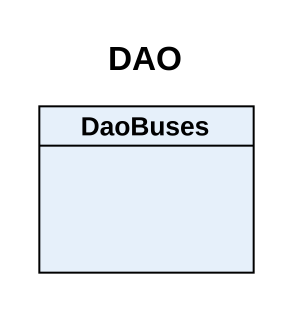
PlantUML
@startuml
title DAO
hide circle
hide empty members
class DaoBuses
@enduml
